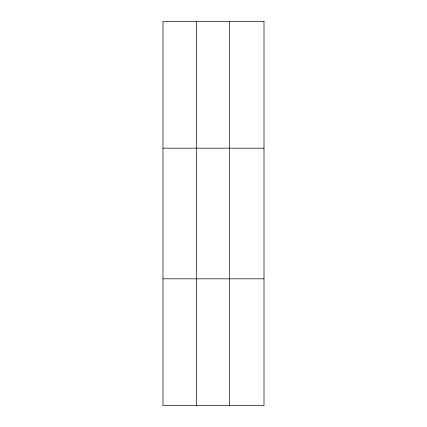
<?xml version="1.0" encoding="UTF-8"?>
<svg xmlns="http://www.w3.org/2000/svg" width="427" height="427" viewBox="0 0 427 427"><rect width="100%" height="100%" fill="white"/><g stroke="black" fill="none" stroke-linecap="round" stroke-linejoin="round"><path stroke-width="0.64" d="M196.329 405.65L196.329 21.35M229.662 405.65L229.662 21.35M162.991 148.169L264.009 148.169M162.991 278.831L264.009 278.831M264.009 21.35L264.009 405.65L162.991 405.65L162.991 21.35L264.009 21.35"/></g></svg>
